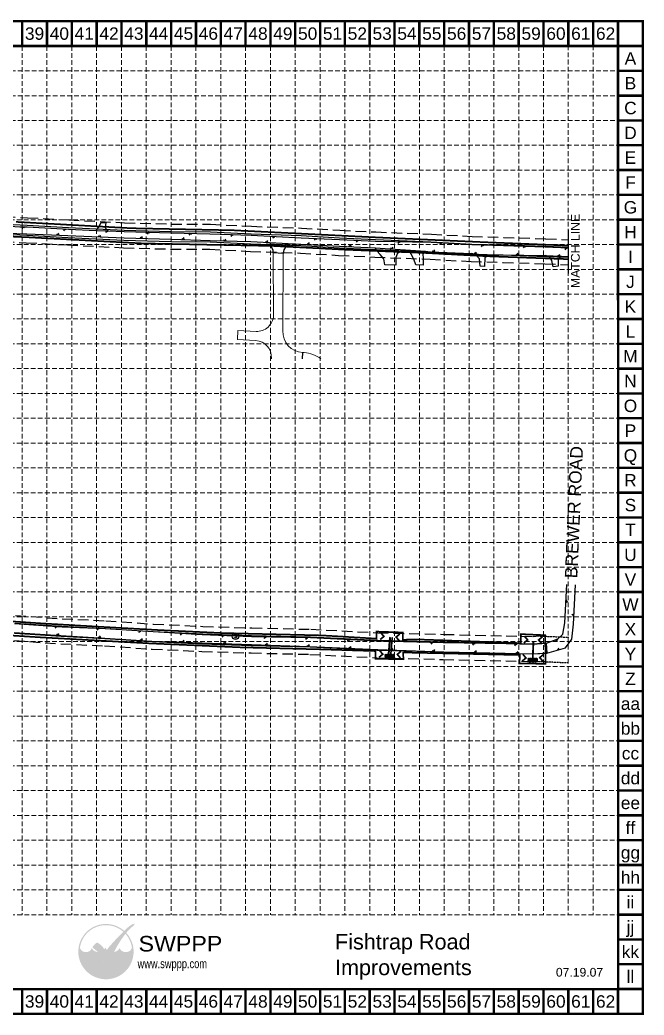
# Model space of a CAD drawing. Header units: feet. Extents: x 3367 to 7175, y 7285 to 9667.
# Drawn here: x 5681 to 7175, y 7285 to 9667 of the extents above; entities that cross this region are included whole.
import ezdxf
from ezdxf.enums import TextEntityAlignment as Align

# ---------------------------------------------------------------- set-up
doc = ezdxf.new("R2010")
doc.units = ezdxf.units.FT
doc.header["$MEASUREMENT"] = 0
for name, pattern in [('ACAD_ISO02W100', [15, 12, -3]), ('DASHED2', [0.375, 0.25, -0.125]), ('HIDDEN', [0.375, 0.25, -0.125])]:
    doc.linetypes.add(name, pattern=pattern)
for name, color, linetype in [('BASE', 7, 'Continuous'), ('EX-DRIVE', 8, 'Continuous'), ('EX-EOA', 7, 'Continuous'), ('EX-ROW', 8, 'Continuous'), ('EX-SS-MH', 8, 'Continuous'), ('GRID', 254, 'HIDDEN'), ('LEGEND', 7, 'Continuous'), ('LIMITS OF DISTURBANCE', 1, 'HIDDEN'), ('LOGO', 7, 'Continuous'), ('PRO-PAV', 6, 'Continuous'), ('SILT FENCE', 200, 'Continuous'), ('YC101$0$pavement', 8, 'Continuous')]:
    doc.layers.add(name, color=color, linetype=linetype)
doc.layers.add('YC101$0$C-ROAD', color=8, linetype='Continuous', lineweight=0)
doc.styles.add('LOGO1', font='ROCKEB.TTF', dxfattribs={"height": 25})
doc.styles.add('SIMPLEX', font='simplex.shx', dxfattribs={"height": 4})
doc.styles.get("Standard").update_dxf_attribs({"font": 'ARIAL.TTF'})

# ---------------------------------------------------------------- blocks, each defined once
blk = doc.blocks.new('A1')
at = {"layer": 'EX-EOA', "color": 8}
for p, q in [((-1.8, 0.1), (-0.3, 2.4)), ((0, 0), (2.9, 4.7)), ((1.8, -0.1), (3.3, 2.3))]:
    blk.add_line(p, q, dxfattribs=at)
blk = doc.blocks.new('a2')
at = {"layer": 'EX-EOA', "color": 8}
for p, q in [((-1.8, 0.1), (-3.3, -2.2)), ((0, 0), (-3, -4.7)), ((1.8, -0.1), (0.3, -2.4))]:
    blk.add_line(p, q, dxfattribs=at)
blk = doc.blocks.new('new logo')
at = {"layer": 'LOGO'}
h = blk.add_hatch(color=170, dxfattribs=at)
h.paths.add_polyline_path([(67.4, 44.1), (66.8, 44.7), (66.3, 45.2), (66, 45.8), (65.5, 46.4), (65.1, 47.2), (64.7, 47.9), (64.4, 48.5), (64.2, 49), (63.9, 49.6), (63.7, 50.1), (63.3, 51), (62.9, 52), (62.6, 52.8), (62.4, 53.3), (62.2, 53.7), (62.1, 54.2), (61.9, 54.7), (61.7, 55.2), (61.5, 55.7), (61.3, 56.3), (61, 56.8), (60.8, 57.4), (60.5, 57.9), (60.2, 58.5), (60, 59.1), (59.7, 59.6), (59.3, 60.2), (59, 60.8), (58.7, 61.3), (58.3, 61.9), (58, 62.4), (57.6, 62.9), (57.3, 63.4), (56.9, 63.9), (56.6, 64.3), (56.3, 64.7), (55.9, 65.1), (55.6, 65.5), (55.2, 65.9), (54.9, 66.2), (54, 66.2), (52.9, 66.3), (52, 66.5), (51.5, 66.6), (50.9, 66.8), (50.3, 67), (49.4, 67.4), (48.3, 67.9), (47.3, 68.6), (46.5, 69.3), (45.7, 70), (45, 70.8), (44.4, 71.5), (44, 72.2), (43.6, 72.7), (43.4, 72.9), (43.2, 73.2), (43.1, 73.4), (43, 73.5), (42.8, 73.7), (42.7, 73.7), (42.7, 73.8), (42.6, 73.8), (42.5, 73.7), (42.5, 73.6), (42.4, 73.5), (42.4, 73.4), (42.3, 73.2), (42.2, 72.8), (42, 72.1), (41.7, 71.5), (41.4, 70.9), (41, 70.3), (40.5, 69.8), (40, 69.2), (39.4, 68.7), (38.8, 68.2), (38.1, 67.7), (37.3, 67.3), (36.5, 66.9), (35.7, 66.6), (34.9, 66.3), (34, 66.1), (33, 66), (31.9, 65.9), (30.8, 65.9), (29.6, 65.9), (28.6, 66), (27.6, 66.1), (26.7, 66.4), (25.8, 66.7), (25, 67.1), (24.1, 67.6), (23.2, 68.2), (22.4, 68.9), (21.8, 69.5), (21.4, 69.9), (21, 70.4), (20.6, 70.9), (20.2, 71.5), (19.9, 72.1), (19.5, 72.9), (19.2, 73.8), (18.9, 74.8, -0.595729), (106.3, 106.8), (107, 107.5), (107.5, 108), (108.1, 108.6, 37.93689), (112.3, 104.5), (112.1, 104.2), (111.6, 103.7), (111.1, 103.1), (110.6, 102.5, -0.146449), (123.6, 75), (123.3, 74.5), (123.1, 74), (122.9, 73.5), (122.8, 73.1), (122.5, 72.4), (122.2, 71.7), (121.9, 71.1), (121.5, 70.5), (121.1, 70), (120.7, 69.5), (120.2, 69), (119.6, 68.6), (119, 68.1), (118.4, 67.7), (117.8, 67.4), (117.1, 67), (116.5, 66.7), (115.8, 66.5), (115, 66.3), (114.3, 66.1), (113.5, 66), (112.7, 65.9), (111.9, 65.8), (111.1, 65.8), (110.3, 65.8), (109.4, 65.9), (108.6, 66), (107.7, 66.2), (106.8, 66.4), (105.9, 66.7), (105.1, 67.1), (104.3, 67.5), (103.5, 68), (102.8, 68.6), (102.1, 69.3), (101.4, 70), (100.8, 70.7), (100.2, 71.4), (99.8, 72), (99.5, 72.5), (99.4, 72.8), (99.3, 73), (99.1, 73.2), (99, 73.4), (98.9, 73.5), (98.8, 73.6), (98.7, 73.6), (98.6, 73.6), (98.5, 73.5), (98.4, 73.4), (98.4, 73.3), (98.3, 73.2), (98.2, 73), (98.1, 72.8), (97.8, 72.4), (97.4, 71.8), (96.9, 71.1), (96.4, 70.5), (95.9, 70.1), (95.4, 69.6), (94.8, 69.1), (94.2, 68.6), (93.5, 68.2), (92.8, 67.7), (91.9, 67.3), (91, 66.9), (90.1, 66.6), (89.4, 66.4), (88.6, 66.2), (87.8, 66.1), (87.6, 65.6), (87.4, 65.1), (87.1, 64.4), (86.9, 63.8), (86.6, 63), (86.3, 62.2), (85.9, 61.3), (85.6, 60.4), (85.3, 59.5), (84.9, 58.6), (84.6, 57.7), (84.2, 56.7), (83.9, 55.8), (83.5, 54.9), (83.2, 54), (82.9, 53.2), (82.6, 52.4), (82.3, 51.6), (82.1, 51), (81.9, 50.3), (81.6, 49.8), (81.3, 48.9), (80.9, 48.1), (80.5, 47.3), (80.1, 46.6), (79.6, 45.9), (79.1, 45.4), (78.6, 44.8), (78.1, 44.3), (77.6, 43.9), (77, 43.5), (76.5, 43.1), (75.9, 42.8), (75.3, 42.6), (74.6, 42.3), (73.7, 42.1), (73, 41.9), (72.2, 41.9), (71.6, 42), (70.9, 42.2), (70.1, 42.5), (69.4, 42.8), (68.7, 43.1), (68, 43.5)])
h.paths.add_polyline_path([(71.8, 72), (70.7, 73.9), (70.1, 75.2), (69.7, 74.3), (68.7, 72.6), (67.9, 71.7), (67.9, 71.5), (68.1, 71.2), (68.3, 71), (68.4, 70.8), (68.5, 70.6), (68.7, 70.4), (68.8, 70.2), (68.9, 70.1), (69, 70), (69.1, 69.8), (69.3, 69.7), (69.4, 69.7), (69.5, 69.6), (69.6, 69.5), (69.7, 69.5), (69.8, 69.4), (69.9, 69.4), (70.1, 69.3), (70.2, 69.3), (70.3, 69.2), (70.4, 69.2), (70.5, 69.2), (70.6, 69.2), (70.8, 69.2), (70.9, 69.2), (71, 69.2), (71.1, 69.2), (71.2, 69.2), (71.3, 69.2), (71.4, 69.2), (71.5, 69.2), (71.6, 69.2), (71.7, 69.3), (71.8, 69.3), (71.9, 69.3), (72, 69.4), (72.1, 69.5), (72.2, 69.5), (72.3, 69.6), (72.5, 69.6), (72.6, 69.7), (72.7, 69.8), (72.8, 69.9), (72.9, 70), (73, 70.1), (73.1, 70.2), (73.2, 70.3), (73.3, 70.4), (72.5, 71.1)], flags=17)
blk.add_hatch(color=240, dxfattribs=at).paths.add_polyline_path([(117.7, 117.3), (118.9, 118.2), (119.8, 118.9), (120.6, 119.5), (121.3, 119.9), (121.9, 120.3), (122.4, 120.6), (122.8, 120.9), (123.1, 121.1), (123.4, 121.3), (123.7, 121.4), (124, 121.6), (124.2, 121.7), (124.4, 121.8), (124.6, 121.9), (124.8, 121.9), (125, 122), (125.2, 122.1), (125.4, 122.2), (125.6, 122.2), (125.8, 122.3), (125.9, 122.4), (126.1, 122.4), (126.3, 122.5), (126.4, 122.5), (126.6, 122.6), (126.7, 122.6), (126.8, 122.7), (126.9, 122.7), (127.1, 122.7), (127.2, 122.8), (127.3, 122.8), (127.4, 122.8), (127.5, 122.8), (127.6, 122.8), (127.7, 122.8), (127.8, 122.8), (127.9, 122.8), (128, 122.8), (128.1, 122.8), (128.1, 122.8), (128.2, 122.8), (128.3, 122.8), (128.4, 122.8), (128.4, 122.7), (128.5, 122.7), (128.5, 122.7), (128.6, 122.7), (128.6, 122.6), (128.7, 122.6), (128.7, 122.6), (128.7, 122.5), (128.7, 122.5), (128.8, 122.4), (128.8, 122.4), (128.8, 122.3), (128.8, 122.3), (128.8, 122.2), (128.8, 122.1), (128.8, 122.1), (128.8, 122), (128.8, 121.9), (128.8, 121.8), (128.8, 121.8), (128.8, 121.7), (128.8, 121.6), (128.7, 121.5), (128.7, 121.4), (128.7, 121.3), (128.6, 121.3), (128.6, 121.2), (128.5, 121.1), (128.4, 121), (128.4, 120.8), (128.3, 120.7), (128.2, 120.6), (128.1, 120.4), (128, 120.3), (127.8, 120.1), (127.7, 120), (127.6, 119.8), (127.4, 119.6), (127.3, 119.4), (127.1, 119.2), (126.8, 119), (126.6, 118.8), (126.3, 118.5), (125.9, 118.2), (125.5, 117.9), (125.1, 117.5), (124.6, 117), (124, 116.6), (123.5, 116.1), (122.9, 115.6), (122.3, 115.1), (121.7, 114.5), (121.1, 114), (120.6, 113.5), (120, 113), (119.5, 112.5), (119, 112), (118.5, 111.5), (118, 111), (117.5, 110.5), (117, 109.9), (116.5, 109.4), (116, 108.8), (115.5, 108.3), (115, 107.7), (114.5, 107.1), (114, 106.6), (113.5, 106), (113, 105.4), (112.5, 104.8), (112.1, 104.2), (111.6, 103.7), (111.1, 103.1), (110.6, 102.4), (110.1, 101.8), (109.6, 101.1), (109, 100.4), (108.5, 99.7), (107.9, 98.9), (107.3, 98.1), (106.7, 97.3), (106, 96.4), (105.4, 95.6), (104.8, 94.7), (104.2, 93.9), (103.6, 93.1), (103.1, 92.3), (102.5, 91.5), (102, 90.6), (101.4, 89.8), (100.9, 89), (100.3, 88.2), (99.8, 87.3), (99.2, 86.5), (98.6, 85.6), (98.1, 84.7), (97.5, 83.8), (96.9, 82.9), (96.4, 82), (95.9, 81.1), (95.4, 80.3), (94.9, 79.5), (94.5, 78.7), (94, 78), (93.6, 77.2), (93.2, 76.5), (92.8, 75.8), (92.4, 75), (92, 74.3), (91.6, 73.5), (91.2, 72.8), (90.8, 72), (90.4, 71.3), (90, 70.6), (89.6, 69.9), (89.3, 69.3), (89, 68.7), (88.8, 68.2), (88.5, 67.7), (88.3, 67.3), (88.1, 66.9), (88, 66.5), (87.8, 66.1), (87.6, 65.6), (87.4, 65.1), (87.1, 64.4), (86.9, 63.8), (86.6, 63), (86.3, 62.2), (85.9, 61.3), (85.6, 60.4), (85.3, 59.5), (84.9, 58.6), (84.6, 57.7), (84.2, 56.7), (83.9, 55.8), (83.5, 54.9), (83.2, 54), (82.9, 53.2), (82.6, 52.4), (82.3, 51.6), (82.1, 51), (81.9, 50.3), (81.6, 49.8), (81.4, 49.2), (81.2, 48.7), (81, 48.3), (80.8, 47.9), (80.6, 47.5), (80.4, 47.1), (80.2, 46.7), (80, 46.4), (79.7, 46.1), (79.5, 45.8), (79.2, 45.5), (79, 45.2), (78.7, 44.9), (78.5, 44.7), (78.2, 44.4), (78, 44.2), (77.7, 44), (77.4, 43.8), (77.2, 43.6), (76.9, 43.4), (76.6, 43.2), (76.3, 43), (76, 42.9), (75.7, 42.7), (75.5, 42.6), (75.2, 42.5), (74.9, 42.4), (74.6, 42.3), (74.3, 42.2), (74, 42.1), (73.8, 42.1), (73.5, 42), (73.2, 42), (73, 41.9), (72.7, 41.9), (72.5, 41.9), (72.2, 41.9), (72, 42), (71.8, 42), (71.5, 42.1), (71.3, 42.1), (71.1, 42.2), (70.8, 42.2), (70.6, 42.3), (70.4, 42.4), (70.1, 42.5), (69.9, 42.6), (69.6, 42.7), (69.4, 42.8), (69.2, 42.9), (68.9, 43), (68.7, 43.1), (68.5, 43.2), (68.2, 43.4), (68, 43.6), (67.8, 43.7), (67.6, 43.9), (67.4, 44.1), (67.2, 44.3), (67, 44.5), (66.8, 44.7), (66.6, 44.9), (66.5, 45.1), (66.3, 45.4), (66.1, 45.6), (65.9, 45.9), (65.7, 46.2), (65.4, 46.6), (65.2, 47), (65, 47.4), (64.7, 47.9), (64.4, 48.5), (64.2, 49), (63.9, 49.6), (63.7, 50.1), (63.4, 50.7), (63.2, 51.3), (63, 51.8), (62.8, 52.3), (62.6, 52.8), (62.4, 53.3), (62.2, 53.7), (62.1, 54.2), (61.9, 54.7), (61.7, 55.2), (61.5, 55.7), (61.3, 56.3), (61, 56.8), (60.8, 57.4), (60.5, 57.9), (60.2, 58.5), (60, 59.1), (59.7, 59.6), (59.3, 60.2), (59, 60.8), (58.7, 61.3), (58.3, 61.9), (58, 62.4), (57.6, 62.9), (57.3, 63.4), (56.9, 63.9), (56.6, 64.3), (56.3, 64.7), (55.9, 65.1), (55.6, 65.5), (55.2, 65.9), (54.9, 66.3), (54.5, 66.6), (54.1, 67), (53.7, 67.4), (53.3, 67.8), (52.8, 68.1), (52.4, 68.5), (51.9, 68.9), (51.4, 69.3), (50.9, 69.7), (50.5, 70), (50, 70.4), (49.5, 70.8), (49.1, 71.1), (48.7, 71.5), (48.2, 71.8), (47.8, 72.1), (47.5, 72.4), (47.1, 72.7), (46.8, 72.9), (46.6, 73.1), (46.3, 73.3), (46.1, 73.5), (45.9, 73.6), (45.7, 73.8), (45.6, 73.9), (45.5, 74), (45.3, 74.2), (45.2, 74.3), (45.1, 74.4), (45, 74.6), (45, 74.7), (44.9, 74.8), (44.8, 75), (44.8, 75.1), (44.8, 75.2), (44.7, 75.4), (44.7, 75.5), (44.7, 75.7), (44.7, 75.8), (44.7, 76), (44.7, 76.1), (44.7, 76.3), (44.8, 76.4), (44.8, 76.6), (44.9, 76.7), (44.9, 76.9), (45, 77.1), (45.1, 77.2), (45.2, 77.4), (45.3, 77.6), (45.4, 77.8), (45.6, 78), (45.7, 78.2), (45.9, 78.5), (46.1, 78.7), (46.3, 79), (46.6, 79.3), (46.8, 79.5), (47.1, 79.8), (47.3, 80.1), (47.6, 80.4), (47.9, 80.7), (48.2, 81), (48.5, 81.3), (48.8, 81.6), (49.2, 81.9), (49.5, 82.2), (49.8, 82.5), (50.1, 82.7), (50.4, 83), (50.7, 83.2), (51, 83.4), (51.2, 83.6), (51.5, 83.8), (51.7, 83.9), (51.9, 84.1), (52.1, 84.2), (52.2, 84.3), (52.4, 84.4), (52.5, 84.5), (52.7, 84.5), (52.8, 84.6), (53, 84.6), (53.1, 84.6), (53.2, 84.7), (53.3, 84.7), (53.5, 84.7), (53.6, 84.7), (53.7, 84.7), (53.8, 84.7), (54, 84.7), (54.1, 84.6), (54.2, 84.6), (54.3, 84.5), (54.5, 84.5), (54.6, 84.4), (54.7, 84.4), (54.9, 84.3), (55, 84.2), (55.2, 84.1), (55.3, 84.1), (55.5, 84), (55.7, 83.9), (55.9, 83.7), (56.1, 83.6), (56.4, 83.4), (56.7, 83.2), (57, 83), (57.3, 82.8), (57.7, 82.5), (58, 82.3), (58.4, 82), (58.8, 81.7), (59.2, 81.4), (59.6, 81.1), (60, 80.8), (60.4, 80.5), (60.8, 80.2), (61.2, 79.9), (61.5, 79.6), (61.9, 79.3), (62.3, 78.9), (62.6, 78.6), (63, 78.3), (63.3, 77.9), (63.7, 77.5), (64, 77.2), (64.3, 76.8), (64.6, 76.4), (64.9, 76), (65.2, 75.6), (65.5, 75.2), (65.8, 74.8), (66.1, 74.4), (66.4, 74), (66.7, 73.6), (66.9, 73.2), (67.2, 72.8), (67.4, 72.5), (67.6, 72.1), (67.8, 71.8), (67.9, 71.5), (68.1, 71.2), (68.3, 71), (68.4, 70.8), (68.5, 70.6), (68.7, 70.4), (68.8, 70.2), (68.9, 70.1), (69, 70), (69.1, 69.8), (69.3, 69.7), (69.4, 69.7), (69.5, 69.6), (69.6, 69.5), (69.7, 69.5), (69.8, 69.4), (69.9, 69.4), (70.1, 69.3), (70.2, 69.3), (70.3, 69.2), (70.4, 69.2), (70.5, 69.2), (70.6, 69.2), (70.8, 69.2), (70.9, 69.2), (71, 69.2), (71.1, 69.2), (71.2, 69.2), (71.3, 69.2), (71.4, 69.2), (71.5, 69.2), (71.6, 69.2), (71.7, 69.3), (71.8, 69.3), (71.9, 69.3), (72, 69.4), (72.1, 69.5), (72.2, 69.5), (72.3, 69.6), (72.5, 69.6), (72.6, 69.7), (72.7, 69.8), (72.8, 69.9), (72.9, 70), (73, 70.1), (73.1, 70.2), (73.2, 70.3), (73.3, 70.5), (73.5, 70.6), (73.6, 70.8), (73.7, 70.9), (73.9, 71.1), (74, 71.3), (74.2, 71.5), (74.3, 71.8), (74.5, 72), (74.7, 72.3), (74.9, 72.6), (75.1, 72.8), (75.3, 73.1), (75.6, 73.5), (75.8, 73.8), (76.1, 74.1), (76.4, 74.5), (76.7, 74.9), (77, 75.3), (77.3, 75.7), (77.7, 76.1), (78, 76.5), (78.4, 77), (78.8, 77.4), (79.2, 77.9), (79.6, 78.4), (80, 78.9), (80.5, 79.5), (81, 80), (81.5, 80.6), (82, 81.1), (82.5, 81.7), (83, 82.3), (83.6, 82.9), (84.1, 83.5), (84.7, 84.1), (85.2, 84.7), (85.7, 85.3), (86.2, 85.8), (86.7, 86.4), (87.2, 86.9), (87.7, 87.4), (88.1, 87.9), (88.6, 88.5), (89.1, 89), (89.5, 89.5), (90, 90.1), (90.5, 90.6), (91, 91.2), (91.5, 91.7), (92.1, 92.3), (92.6, 92.9), (93.2, 93.5), (93.8, 94.1), (94.4, 94.8), (95, 95.4), (95.6, 96), (96.3, 96.7), (96.9, 97.3), (97.6, 98), (98.2, 98.6), (98.8, 99.2), (99.4, 99.8), (100, 100.3), (100.5, 100.9), (101.1, 101.4), (101.6, 102), (102.1, 102.5), (102.7, 103.1), (103.2, 103.6), (103.7, 104.1), (104.2, 104.7), (104.8, 105.2), (105.3, 105.8), (105.9, 106.3), (106.4, 106.9), (107, 107.5), (107.5, 108), (108.1, 108.6), (108.7, 109.2), (109.3, 109.8), (109.9, 110.3), (110.4, 110.9), (111, 111.5), (111.6, 112), (112.2, 112.6), (112.8, 113.1), (113.4, 113.6), (114, 114.2), (114.6, 114.7), (115.3, 115.3), (116, 115.9), (116.8, 116.6)])
at = {"layer": 'LOGO', "style": 'LOGO1'}
for s, height, width, p in [('SWPPP', 31.32, 1.115, (137, 67)), ('www.swppp.com', 18.112, 0.77, (135, 33.4))]:
    blk.add_text(s, height=height, dxfattribs=dict(at, width=width)).set_placement(p)

msp = doc.modelspace()

# ---------------------------------------------------------------- hatches: boundary and pattern name
at = {"layer": 'LEGEND', "linetype": 'ACAD_ISO02W100'}
h = msp.add_hatch(dxfattribs=at)
h.set_pattern_fill('GRAVEL', color=4, scale=3.620097, style=0)
h.set_pattern_definition([(228.0128, (6297.20714, 7956.01903), (-28.96077248, -32.5808811), [0.487033, -48.216395]), (184.9697, (6296.88134, 7955.65703), (43.44117213, 3.62006589), [0.835765, -82.740674]), (132.5104, (6296.04871, 7955.58462), (36.20094, -39.82110236), [0.58931, -58.341605]), (267.2737, (6294.63688, 7954.6796), (3.62008294, 72.40194827), [0.761082, -75.347106]), (292.8337, (6294.60067, 7953.91938), (-18.10052266, 43.44115533), [0.7463, -73.883917]), (357.2737, (6294.89028, 7953.23156), (-72.40194827, 3.62008294), [0.761082, -75.347106]), (37.6942, (6295.6505, 7953.19536), (-47.06129227, -36.200938866), [1.006492, -99.642633]), (72.2553, (6296.44692, 7953.81078), (25.34072048, 79.642128277), [0.950232, -94.073012]), (121.4296, (6296.73653, 7954.7158), (-28.96080869, 47.06124771), [0.76366, -75.602378]), (175.2364, (6296.33832, 7955.36742), (39.82107439, -3.6200667), [0.871835, -42.71991]), (222.3974, (6295.4695, 7955.43982), (-43.44119493, -39.821042296), [1.127472, -111.61982]), (138.8141, (6298.22077, 7954.6434), (-25.3406922, 21.72057443), [0.38482, -38.09734]), (171.4692, (6297.93116, 7954.8968), (47.06125947, -7.240223355), [0.732118, -72.47982]), (225, (6297.2071, 7955.0054), (-4e-16, -3.620098), [0.511958, -4.60763]), (203.1986, (6296.95374, 7955.4398), (18.1004858, 7.2401995), [0.2757, -27.29414]), (291.8014, (6296.7003, 7955.3312), (-3.620097, 10.8602931), [0.389895, -19.104926]), (30.9638, (6296.84514, 7954.9692), (10.8602849, 7.2402037), [0.63326, -20.475354]), (161.5651, (6297.3881, 7955.295), (7.2401963, -3.6200916), [0.45791, -10.989845]), (16.3895, (6294.60067, 7955.33122), (36.20098156, 10.86026569), [0.64148, -63.506807]), (70.3462, (6295.2161, 7955.51222), (-14.48037224, -39.82107869), [0.538167, -53.27845]), (293.1986, (6297.38815, 7956.01903), (-7.2401995, 18.1004858), [0.551395, -27.018445]), (343.6105, (6297.60536, 7955.51222), (-36.20098156, 10.86026569), [0.64148, -63.506807]), (339.444, (6294.60067, 7953.08676), (-18.1004935, 7.24018023), [0.618602, -30.311524]), (294.7751, (6295.1799, 7952.86955), (-18.10045852, 39.82108335), [0.518318, -51.313588]), (66.8014, (6297.42435, 7952.39894), (7.2401995, 18.1004858), [0.551395, -27.018445]), (17.354, (6297.64156, 7952.90575), (-47.06127299, -14.48036954), [0.60684, -60.07705]), (69.444, (6295.6505, 7952.39894), (-7.24018023, -18.1004935), [0.3093, -30.620825]), (101.3099, (6297.20714, 7952.39894), (-3.6200888, 14.4803922), [0.18459, -18.274356]), (165.9638, (6297.17094, 7952.5799), (10.860294, -3.6200903), [0.7463, -14.17974]), (186.009, (6296.44692, 7952.76095), (36.2009727, 3.62009489), [0.69162, -68.470243]), (303.6901, (6296.8451, 7954.6434), (-3.6201022, 7.240193), [0.522098, -12.530348]), (353.1572, (6297.13474, 7954.20899), (61.54165282, -7.240223673), [0.91152, -90.240205]), (60.9454, (6298.03977, 7954.1004), (-14.48038954, -25.3406829), [0.37271, -36.898472]), (90, (6298.2208, 7954.4262), (-3.620097, 3.620097), [0.217206, -3.40289]), (120.2564, (6296.37452, 7952.86955), (14.48037093, -25.34069041), [0.50292, -49.78908]), (48.0128, (6296.12112, 7953.30396), (28.96077248, 32.5808811), [0.974067, -47.729362]), (0, (6296.7727, 7954.028), (3.620097, 3.620097), [0.941225, -2.678872]), (325.3048, (6297.71396, 7954.02798), (-36.20095282, 25.34071269), [0.572388, -56.666376]), (254.0546, (6298.18457, 7953.70217), (-3.62009696, -14.4803899), [0.527093, -25.827614]), (207.646, (6298.03977, 7953.19536), (-68.78183466, -36.20100152), [0.858198, -84.96178]), (175.4261, (6297.27955, 7952.79715), (-47.0612677, 3.62007854), [0.907917, -89.883665])])
h.paths.add_polyline_path([(6554.8, 8138.8), (6577.8, 8138.8), (6577.8, 8147.9), (6554.8, 8147.8)])
h = msp.add_hatch(dxfattribs=at)
h.set_pattern_fill('GRAVEL', color=4, scale=3.620097, style=0)
h.set_pattern_definition([(228.0128, (6639.33082, 7946.70115), (-28.96077248, -32.5808811), [0.487033, -48.216395]), (184.9697, (6639.00501, 7946.33914), (43.44117213, 3.62006589), [0.835765, -82.740674]), (132.5104, (6638.17239, 7946.26674), (36.20094, -39.82110236), [0.58931, -58.341605]), (267.2737, (6636.76055, 7945.36171), (3.62008294, 72.40194827), [0.761082, -75.347106]), (292.8337, (6636.72435, 7944.6015), (-18.10052266, 43.44115533), [0.7463, -73.883917]), (357.2737, (6637.01396, 7943.91367), (-72.40194827, 3.62008294), [0.761082, -75.347106]), (37.6942, (6637.77418, 7943.87747), (-47.06129227, -36.200938866), [1.006492, -99.642633]), (72.2553, (6638.5706, 7944.49289), (25.34072048, 79.642128277), [0.950232, -94.073012]), (121.4296, (6638.8602, 7945.39791), (-28.96080869, 47.06124771), [0.76366, -75.602378]), (175.2364, (6638.462, 7946.04953), (39.82107439, -3.6200667), [0.871835, -42.71991]), (222.3974, (6637.59317, 7946.12193), (-43.44119493, -39.821042296), [1.127472, -111.61982]), (138.8141, (6640.34445, 7945.3255), (-25.3406922, 21.72057443), [0.38482, -38.09734]), (171.4692, (6640.05484, 7945.57892), (47.06125947, -7.240223355), [0.732118, -72.47982]), (225, (6639.3308, 7945.6875), (-4e-16, -3.620098), [0.511958, -4.60763]), (203.1986, (6639.0774, 7946.12193), (18.1004858, 7.2401995), [0.2757, -27.29414]), (291.8014, (6638.824, 7946.0133), (-3.620097, 10.8602931), [0.389895, -19.104926]), (30.9638, (6638.9688, 7945.6513), (10.8602849, 7.2402037), [0.63326, -20.475354]), (161.5651, (6639.5118, 7945.9771), (7.2401963, -3.6200916), [0.45791, -10.989845]), (16.3895, (6636.72435, 7946.01333), (36.20098156, 10.86026569), [0.64148, -63.506807]), (70.3462, (6637.33977, 7946.19434), (-14.48037224, -39.82107869), [0.538167, -53.27845]), (293.1986, (6639.51182, 7946.70115), (-7.2401995, 18.1004858), [0.551395, -27.018445]), (343.6105, (6639.72903, 7946.19434), (-36.20098156, 10.86026569), [0.64148, -63.506807]), (339.444, (6636.72435, 7943.76887), (-18.1004935, 7.24018023), [0.618602, -30.311524]), (294.7751, (6637.30357, 7943.55166), (-18.10045852, 39.82108335), [0.518318, -51.313588]), (66.8014, (6639.54803, 7943.08105), (7.2401995, 18.1004858), [0.551395, -27.018445]), (17.354, (6639.76523, 7943.58787), (-47.06127299, -14.48036954), [0.60684, -60.07705]), (69.444, (6637.77418, 7943.08105), (-7.24018023, -18.1004935), [0.3093, -30.620825]), (101.3099, (6639.3308, 7943.08105), (-3.6200888, 14.4803922), [0.18459, -18.274356]), (165.9638, (6639.2946, 7943.2621), (10.860294, -3.6200903), [0.7463, -14.17974]), (186.009, (6638.5706, 7943.44306), (36.2009727, 3.62009489), [0.69162, -68.470243]), (303.6901, (6638.9688, 7945.3255), (-3.6201022, 7.240193), [0.522098, -12.530348]), (353.1572, (6639.25842, 7944.8911), (61.54165282, -7.240223673), [0.91152, -90.240205]), (60.9454, (6640.16344, 7944.7825), (-14.48038954, -25.3406829), [0.37271, -36.898472]), (90, (6640.3444, 7945.1083), (-3.620097, 3.620097), [0.217206, -3.40289]), (120.2564, (6638.4982, 7943.55166), (14.48037093, -25.34069041), [0.50292, -49.78908]), (48.0128, (6638.2448, 7943.98608), (28.96077248, 32.5808811), [0.974067, -47.729362]), (0, (6638.8964, 7944.71), (3.620097, 3.620097), [0.941225, -2.678872]), (325.3048, (6639.83763, 7944.7101), (-36.20095282, 25.34071269), [0.572388, -56.666376]), (254.0546, (6640.30825, 7944.3843), (-3.62009696, -14.4803899), [0.527093, -25.827614]), (207.646, (6640.16344, 7943.87747), (-68.78183466, -36.20100152), [0.858198, -84.96178]), (175.4261, (6639.40322, 7943.47926), (-47.0612677, 3.62007854), [0.907917, -89.883665])])
h.paths.add_polyline_path([(6896.9, 8129.5), (6920, 8129.5), (6920, 8138.5), (6896.9, 8138.5)])

# ---------------------------------------------------------------- linework, layer by layer
at = {"layer": 'BASE', "color": 9}
msp.add_line((7112.3, 9604.3), (7112.3, 7347.1), dxfattribs=at)
at = {"layer": 'BASE', "const_width": 5.94}
for points in [[(3370.1, 7287.7), (7171.7, 7287.7), (7171.7, 9663.7), (3370.1, 9663.7)], [(3429.4, 7347.1), (7112.5, 7347), (7112.4, 9604.4), (3430.1, 9604.4)]]:
    msp.add_lwpolyline(points, close=True, dxfattribs=at)
for points in [[(5686.7, 9604.3), (5686.7, 9663.7)], [(5746.1, 9604.3), (5746.1, 9663.7)], [(5805.5, 9604.3), (5805.5, 9663.7)], [(5864.9, 9604.3), (5864.9, 9663.7)], [(5924.3, 9604.3), (5924.3, 9663.7)], [(5983.7, 9604.3), (5983.7, 9663.7)], [(6043.1, 9604.3), (6043.1, 9663.7)], [(6102.5, 9604.3), (6102.5, 9663.7)], [(6161.9, 9604.3), (6161.9, 9663.7)], [(6221.3, 9604.3), (6221.3, 9663.7)], [(6280.7, 9604.3), (6280.7, 9663.7)], [(6340.1, 9604.3), (6340.1, 9663.7)], [(6399.5, 9604.3), (6399.5, 9663.7)], [(6458.9, 9604.3), (6458.9, 9663.7)], [(6518.3, 9604.3), (6518.3, 9663.7)], [(6577.7, 9604.3), (6577.7, 9663.7)], [(6637.1, 9604.3), (6637.1, 9663.7)], [(6696.5, 9604.3), (6696.5, 9663.7)], [(6755.9, 9604.3), (6755.9, 9663.7)], [(6815.3, 9604.3), (6815.3, 9663.7)], [(6874.7, 9604.3), (6874.7, 9663.7)], [(6934.1, 9604.3), (6934.1, 9663.7)], [(6993.5, 9604.3), (6993.5, 9663.7)], [(7052.9, 9604.3), (7052.9, 9663.7)], [(7112.3, 9604.3), (7112.3, 9663.7)], [(7171.7, 9604.3), (7171.7, 9663.7)], [(7171.7, 9604.3), (7112.3, 9604.3)], [(7171.7, 9544.9), (7112.3, 9544.9)], [(7171.7, 9485.5), (7112.3, 9485.5)], [(7171.7, 9426.1), (7112.3, 9426.1)], [(7171.7, 9366.7), (7112.3, 9366.7)], [(7171.7, 9307.3), (7112.3, 9307.3)], [(7171.7, 9247.9), (7112.3, 9247.9)], [(7171.7, 9188.5), (7112.3, 9188.5)], [(7171.7, 9129.1), (7112.3, 9129.1)], [(7171.7, 9069.7), (7112.3, 9069.7)], [(7171.7, 9010.3), (7112.3, 9010.3)], [(7171.7, 8950.9), (7112.3, 8950.9)], [(7171.7, 8891.5), (7112.3, 8891.5)], [(7171.7, 8832.1), (7112.3, 8832.1)], [(7171.7, 8772.7), (7112.3, 8772.7)], [(7171.7, 8713.3), (7112.3, 8713.3)], [(7171.7, 8653.9), (7112.3, 8653.9)], [(7171.7, 8594.5), (7112.3, 8594.5)], [(7171.7, 8535.1), (7112.3, 8535.1)], [(7171.7, 8475.7), (7112.3, 8475.7)], [(7171.7, 8416.3), (7112.3, 8416.3)], [(7171.7, 8356.9), (7112.3, 8356.9)], [(7171.7, 8297.5), (7112.3, 8297.5)], [(7171.7, 8238.1), (7112.3, 8238.1)], [(7171.7, 8178.7), (7112.3, 8178.7)], [(7171.7, 8119.3), (7112.3, 8119.3)], [(7171.7, 8059.9), (7112.3, 8059.9)], [(7171.7, 8000.5), (7112.3, 8000.5)], [(7171.7, 7941.1), (7112.3, 7941.1)], [(7171.7, 7881.7), (7112.3, 7881.7)], [(7171.7, 7822.3), (7112.3, 7822.3)], [(7171.7, 7762.9), (7112.3, 7762.9)], [(7171.7, 7703.5), (7112.3, 7703.5)], [(7171.7, 7644.1), (7112.3, 7644.1)], [(7171.7, 7584.7), (7112.3, 7584.7)], [(7171.7, 7525.3), (7112.3, 7525.3)], [(7171.7, 7465.9), (7112.3, 7465.9)], [(7171.7, 7406.5), (7112.3, 7406.5)], [(5686.7, 7287.7), (5686.7, 7347.1)], [(5746.1, 7287.7), (5746.1, 7347.1)], [(5805.5, 7287.7), (5805.5, 7347.1)], [(5864.9, 7287.7), (5864.9, 7347.1)], [(5924.3, 7287.7), (5924.3, 7347.1)], [(5983.7, 7287.7), (5983.7, 7347.1)], [(6043.1, 7287.7), (6043.1, 7347.1)], [(6102.5, 7287.7), (6102.5, 7347.1)], [(6161.9, 7287.7), (6161.9, 7347.1)], [(6221.3, 7287.7), (6221.3, 7347.1)], [(6280.7, 7287.7), (6280.7, 7347.1)], [(6340.1, 7287.7), (6340.1, 7347.1)], [(6399.5, 7287.7), (6399.5, 7347.1)], [(6458.9, 7287.7), (6458.9, 7347.1)], [(6518.3, 7287.7), (6518.3, 7347.1)], [(6577.7, 7287.7), (6577.7, 7347.1)], [(6637.1, 7287.7), (6637.1, 7347.1)], [(6696.5, 7287.7), (6696.5, 7347.1)], [(6755.9, 7287.7), (6755.9, 7347.1)], [(6815.3, 7287.7), (6815.3, 7347.1)], [(6874.7, 7287.7), (6874.7, 7347.1)], [(6934.1, 7287.7), (6934.1, 7347.1)], [(6993.5, 7287.7), (6993.5, 7347.1)], [(7052.9, 7287.7), (7052.9, 7347.1)], [(7171.7, 7347.1), (7112.3, 7347.1)], [(7112.3, 7287.7), (7112.3, 7347.1)]]:
    msp.add_lwpolyline(points, dxfattribs=at)
at = {"layer": 'EX-DRIVE', "color": 7}
for p, q in [((6993.8, 9059.5), (6993.8, 9164.3)), ((6535.5, 9113.8), (6531.6, 9121.1)), ((6543.4, 9105.6), (6535.5, 9113.8)), ((6551.8, 9095.2), (6543.4, 9105.6)), ((6584.7, 9108.6), (6581, 9098.3)), ((6598.7, 9113.7), (6584.7, 9108.6)), ((6613.7, 9112.8), (6598.7, 9113.7)), ((6617.5, 9105.9), (6613.7, 9112.8)), ((6613.7, 9112.8), (6651, 9112.4)), ((6623.8, 9094.3), (6617.5, 9105.9)), ((6651.5, 9113), (6645, 9106.3)), ((6645, 9106.3), (6646.1, 9096.4)), ((6772.3, 9104.7), (6762.7, 9107.4)), ((6780.6, 9095.2), (6772.3, 9104.7)), ((6802.3, 9103.8), (6793.7, 9097.1)), ((6948.2, 9100.4), (6937.9, 9102.7)), ((6953.9, 9090.9), (6948.2, 9100.4)), ((6976.8, 9101.2), (6969.1, 9094)), ((6554.8, 9080.7), (6551.8, 9095.2)), ((6580.7, 9079.8), (6554.8, 9080.7)), ((6581, 9098.3), (6580.7, 9079.8)), ((6628.2, 9080.5), (6623.8, 9094.3)), ((6646, 9079.8), (6628.2, 9080.5)), ((6646.1, 9096.4), (6646, 9079.8)), ((6782.6, 9077.4), (6780.6, 9095.2)), ((6792.7, 9076.4), (6782.6, 9077.4)), ((6793.7, 9097.1), (6792.7, 9076.4)), ((6957.5, 9075.6), (6953.9, 9090.9)), ((6969.5, 9077.5), (6957.5, 9075.6)), ((6969.1, 9094), (6969.5, 9077.5))]:
    msp.add_line(p, q, dxfattribs=at)
at = {"layer": 'EX-DRIVE', "color": 253}
for points in [[(5645, 9173.6), (5681.5, 9171.6), (5698.9, 9171.2), (5797.8, 9166.1), (5864, 9162.9), (5892.7, 9162.1), (5930.7, 9160.6), (6043.5, 9156.9), (6136.1, 9154.7), (6235, 9151.3), (6354.2, 9145.4), (6446.2, 9140.9), (6532.2, 9137.3), (6665.5, 9134.8), (6762.2, 9129.3), (6838.7, 9126.9), (6938.3, 9123.9), (6993.8, 9121)], [(5529.7, 9160), (5697.7, 9155), (5796.2, 9150.3), (5930.6, 9145.2), (6043.3, 9141.6), (6136.5, 9139.1), (6233.9, 9136), (6353.4, 9129.9), (6445.9, 9125.2), (6531.6, 9121.1), (6651.5, 9113), (6664, 9111.7), (6762.7, 9107.4), (6802.3, 9103.8), (6837, 9104.7), (6937.9, 9102.7), (6976.8, 9101.2), (6993.8, 9100.3)], [(5668.1, 8222), (5782.1, 8214.4), (5885.3, 8210), (6000, 8202.7), (6117.6, 8195.8), (6235.4, 8191), (6376.4, 8188.3), (6536, 8180.6), (6694.2, 8176.3), (6844.7, 8173.8), (6908.7, 8172.3), (6940.7, 8174.7), (6941.4, 8175)], [(5667.4, 8200.4), (5779.4, 8193.4), (5884.9, 8187.2), (5996.9, 8180), (6117.6, 8176), (6235.3, 8171.4), (6373.7, 8167), (6537.9, 8159.9), (6695.2, 8154.3), (6842.6, 8150.8), (6909.2, 8149.3), (6941.8, 8150.7), (6942.1, 8150.8)]]:
    msp.add_lwpolyline(points, dxfattribs=at)
at = {"layer": 'EX-DRIVE', "color": 7}
for points in [[(5864, 9162.9), (5869.6, 9170.2), (5875.5, 9181.9), (5886.6, 9181.5), (5885.1, 9169.1), (5892.7, 9162.1)], [(6327.2, 9128.4), (6327.2, 9126.4), (6317, 9122.9), (6312.9, 9116.2), (6311.5, 9107.7), (6287.4, 9108.9), (6287, 9115.1), (6283.5, 9123.3), (6272.6, 9128.6), (6272.5, 9130.4), (6327.2, 9128.4)], [(6941.5, 8175.1), (6968.7, 8185.1), (6979.9, 8196.3), (6985.1, 8223.9), (6989.5, 8315.5)], [(6942, 8150.9), (6986.8, 8163.4), (7002, 8184.4), (7005.5, 8220.7), (7010.6, 8314.6)]]:
    msp.add_lwpolyline(points, dxfattribs=at)
at = {"layer": 'EX-DRIVE', "color": 5}
for points in [[(6565.7, 8188.2), (6562.6, 8148.9), (6564.6, 8148.8), (6567.7, 8188), (6565.7, 8188.2)], [(6570.8, 8187.9), (6567.9, 8148.7), (6569.9, 8148.6), (6572.8, 8187.8), (6570.8, 8187.9)], [(6908.7, 8177.8), (6907.5, 8138.8), (6909.5, 8138.8), (6910.7, 8177.8), (6908.7, 8177.8)]]:
    msp.add_lwpolyline(points, dxfattribs=at)
at = {"layer": 'EX-ROW', "linetype": 'DASHED2'}
for p, q in [((6923, 8192.2), (6994.7, 8189)), ((6992, 8127.5), (6910.6, 8131.1))]:
    msp.add_line(p, q, dxfattribs=at)
at = {"layer": 'EX-ROW', "linetype": 'DASHED2', "ltscale": 100}
for points in [[(5532.6, 9201.6), (5699.8, 9193.2), (5798.4, 9188), (5931.9, 9181.2), (6043.5, 9178), (6137.6, 9177.7), (6235.6, 9172.7), (6355.3, 9168.5), (6447.1, 9163.1), (6533.2, 9159.1), (6665.7, 9153.9), (6763.3, 9148.3), (6839.1, 9146.2), (6939.9, 9142.8), (6993.8, 9140.5)], [(5530.1, 9141.7), (5696.7, 9133.3), (5795.3, 9128.1), (5929.5, 9121.3), (6042.5, 9118), (6135.9, 9117.7), (6233, 9112.7), (6352.5, 9108.6), (6443.9, 9103.2), (6530.6, 9099.1), (6662.8, 9093.9), (6760.8, 9088.4), (6837.3, 9086.3), (6937.6, 9082.9), (6993.8, 9080.5)], [(5670.8, 8241), (5782.7, 8233.5), (5887, 8228.4), (6000.8, 8220.6), (6119.4, 8215.1), (6236.1, 8211.4), (6377, 8208.2), (6537.8, 8199.9), (6695.7, 8196), (6844.9, 8192.4), (6909, 8191.1), (6923, 8192.2)], [(5667.1, 8181.1), (5779.2, 8173.6), (5883.5, 8168.5), (5997.4, 8160.7), (6117, 8155.2), (6234.5, 8151.5), (6374.8, 8148.2), (6535.5, 8140), (6694.3, 8136), (6843.6, 8132.4), (6910.6, 8131.1)]]:
    msp.add_lwpolyline(points, dxfattribs=at)
at = {"layer": 'EX-SS-MH', "color": 7}
msp.add_circle((6196.9, 8191.8), 7.92, dxfattribs=at)
at = {"layer": 'GRID', "color": 252, "linetype": 'HIDDEN', "lineweight": 0, "ltscale": 45}
for p, q in [((5686.7, 9604.3), (5686.7, 7525.1)), ((5746.1, 9604.3), (5746.1, 7525.1)), ((5805.5, 9604.3), (5805.5, 7525.1)), ((5864.9, 9604.3), (5864.9, 7525.1)), ((5924.3, 9604.3), (5924.3, 7525.1)), ((5983.7, 9604.3), (5983.7, 7525.1)), ((6043.1, 9604.3), (6043.1, 7525.1)), ((6102.5, 9604.3), (6102.5, 7525.1)), ((6161.9, 9604.3), (6161.9, 7525.1)), ((6221.3, 9604.3), (6221.3, 7525.1)), ((6280.7, 9604.3), (6280.7, 7525.1)), ((6340.1, 9604.3), (6340.1, 7525.1)), ((6399.5, 9604.3), (6399.5, 7525.1)), ((6458.9, 9604.3), (6458.9, 7525.1)), ((6518.3, 9604.3), (6518.3, 7525.1)), ((6577.7, 9604.3), (6577.7, 7525.1)), ((6637.1, 9604.3), (6637.1, 7525.1)), ((6696.5, 9604.3), (6696.5, 7525.1)), ((6755.9, 9604.3), (6755.9, 7525.1)), ((6815.3, 9604.3), (6815.3, 7525.1)), ((6874.7, 9604.3), (6874.7, 7525.1)), ((6934.1, 9604.3), (6934.1, 7525.1)), ((6993.4, 9605.3), (6993.4, 7525.1)), ((7052.8, 9605.3), (7052.8, 7525.1)), ((3431.7, 9544.7), (7114.5, 9544.7)), ((3431.7, 9485.3), (7114.5, 9485.3)), ((3431.7, 9425.9), (7114.5, 9425.9)), ((3429.5, 9366.7), (7112.3, 9366.7)), ((3429.5, 9307.3), (7112.3, 9307.3)), ((3429.5, 9247.9), (7112.3, 9247.9)), ((3429.5, 9188.5), (7112.3, 9188.5)), ((3429.5, 9129.1), (7112.3, 9129.1)), ((3429.5, 9069.7), (7112.3, 9069.7)), ((3429.5, 9010.3), (7112.3, 9010.3)), ((3429.5, 8950.9), (7112.3, 8950.9)), ((3429.5, 8891.5), (7112.3, 8891.5)), ((3429.5, 8832.1), (7112.3, 8832.1)), ((3429.5, 8772.7), (7112.3, 8772.7)), ((3429.5, 8713.3), (7112.3, 8713.3)), ((3429.5, 8653.9), (7112.3, 8653.9)), ((3429.5, 8594.5), (7112.3, 8594.5)), ((3429.5, 8535.1), (7112.3, 8535.1)), ((3429.5, 8475.7), (7112.3, 8475.7)), ((3429.5, 8416.3), (7112.3, 8416.3)), ((3429.5, 8356.9), (7112.3, 8356.9)), ((3429.5, 8297.5), (7112.3, 8297.5)), ((3429.5, 8238.1), (7112.3, 8238.1)), ((3429.5, 8178.7), (7112.3, 8178.7)), ((3429.5, 8119.3), (7112.3, 8119.3)), ((3429.5, 8059.9), (7112.3, 8059.9)), ((3429.5, 8000.5), (7112.3, 8000.5)), ((3429.5, 7941.1), (7112.3, 7941.1)), ((3429.5, 7881.7), (7112.3, 7881.7)), ((3429.5, 7822.3), (7112.3, 7822.3)), ((3430.8, 7762.7), (7113.6, 7762.7)), ((3430.8, 7703.3), (7113.6, 7703.3)), ((3430.8, 7643.9), (7113.6, 7643.9)), ((3430.8, 7584.5), (7113.6, 7584.5)), ((3430.8, 7525.1), (7113.6, 7525.1))]:
    msp.add_line(p, q, dxfattribs=at)
at = {"layer": 'LEGEND', "color": 4, "const_width": 0.453}
for points in [[(6554.8, 8138.8), (6577.8, 8138.8), (6577.8, 8147.9), (6554.8, 8147.8)], [(6896.9, 8129.5), (6920, 8129.5), (6920, 8138.5), (6896.9, 8138.5)]]:
    msp.add_lwpolyline(points, close=True, dxfattribs=at)
at = {"layer": 'LIMITS OF DISTURBANCE', "ltscale": 100, "const_width": 4}
for points in [[(5671.9, 9183.3), (5947.2, 9168.1), (6193.6, 9163.1), (6529.5, 9146.4), (6787.3, 9134.9), (6994.2, 9126.5)], [(6994.1, 9094), (6800.5, 9101), (6655, 9108.7), (6458.6, 9116.8), (6286.2, 9125.7), (5976.1, 9131.7), (5701.6, 9146.4), (5497.7, 9155.2)], [(5588.4, 8231.9), (5737.4, 8222), (5858.9, 8215), (6013.6, 8206.3), (6164.5, 8199.2), (6404.6, 8193.5), (6534.1, 8185.8), (6534.2, 8202.7), (6597.7, 8200.5), (6597.3, 8183.3), (6644.7, 8183.5), (6879.8, 8175), (6879.8, 8196.6), (6938.2, 8194), (6938.7, 8125.6), (6876.5, 8126.4), (6877.6, 8146.6), (6598.1, 8152.7), (6599, 8136.8), (6532.4, 8137.3), (6532.4, 8156.1), (6409.7, 8159.9), (6207.7, 8165), (5988.7, 8174.6), (5730.2, 8188.9), (5279.8, 8217.7)]]:
    msp.add_lwpolyline(points, dxfattribs=at)
at = {"layer": 'PRO-PAV', "color": 7}
msp.add_line((6940.7, 8174.7), (6941.8, 8150.7), dxfattribs=at)
for points in [[(5531.9, 9183.7), (5698.9, 9175.3), (5797.4, 9170), (5931.2, 9163.2), (6043.2, 9160), (6137.1, 9159.7), (6234.8, 9154.7), (6354.5, 9150.5), (6446.2, 9145.1), (6532.4, 9141.1), (6664.8, 9135.9), (6762.5, 9130.3), (6838.6, 9128.2), (6939.2, 9124.8), (6993.8, 9122.5)], [(5530.9, 9159.7), (5697.6, 9151.3), (5796.2, 9146), (5930.2, 9139.3), (6042.8, 9136), (6136.4, 9135.7), (6233.8, 9130.7), (6353.4, 9126.6), (6444.9, 9121.2), (6531.4, 9117.1), (6663.7, 9111.9), (6761.5, 9106.3), (6837.8, 9104.2), (6938.3, 9100.8), (6993.8, 9098.5)], [(5669.7, 8223.1), (5781.7, 8215.5), (5886, 8210.4), (5999.8, 8202.7), (6118.7, 8197.2), (6235.6, 8193.5), (6376.4, 8190.2), (6537.1, 8181.9), (6695.3, 8178), (6844.6, 8174.4), (6909.5, 8173.1), (6940.3, 8175.4)], [(5668.2, 8199.1), (5780.3, 8191.5), (5884.6, 8186.5), (5998.4, 8178.7), (6117.7, 8173.2), (6235, 8169.5), (6375.5, 8166.2), (6536.2, 8158), (6694.7, 8154), (6844, 8150.4), (6910.1, 8149.1), (6942.1, 8151.5)]]:
    msp.add_lwpolyline(points, dxfattribs=at)
at = {"layer": 'SILT FENCE', "const_width": 4}
for points in [[(6543.3, 8183.7), (6552.3, 8191.1), (6544.7, 8199.9)], [(6590.4, 8197), (6581.4, 8189.6), (6589, 8180.8)], [(6887, 8175.4), (6896, 8182.8), (6888.4, 8191.7)], [(6931.3, 8190), (6922.4, 8182.7), (6929.9, 8173.8)], [(6540.6, 8141.2), (6549.6, 8148.5), (6542, 8157.4)], [(6593.1, 8155.5), (6584.2, 8148.1), (6591.7, 8139.3)], [(6883.2, 8132.2), (6892.1, 8139.5), (6884.6, 8148.4)], [(6933.9, 8147.9), (6925, 8140.5), (6932.5, 8131.6)]]:
    msp.add_lwpolyline(points, dxfattribs=at)
at = {"layer": 'YC101$0$C-ROAD', "color": 7}
for p, q in [((6287.4, 9108.9), (6288.3, 8959.2, 583)), ((6311.5, 9107.7), (6310.6, 8922.8, 583)), ((6246.3, 8921.2, 583), (6203, 8923.4, 583)), ((6357.9, 8870.5, 583), (6361.4, 8870.3, 583)), ((6359.3, 8870.3, 583), (6359.3, 8870.3, 583)), ((6406.7, 8795.9, 583), (6406.7, 8795.9, 583))]:
    msp.add_line(p, q, dxfattribs=at)
at = {"layer": 'YC101$0$C-ROAD', "color": 7, "elevation": 583}
msp.add_lwpolyline([(6203, 8923.4), (6201.9, 8901.4)], dxfattribs=at)
at = {"layer": 'YC101$0$C-ROAD', "color": 7}
msp.add_lwpolyline([(6201.9, 8901.4), (6245.4, 8899.2, -0.41352), (6283.3, 8857.3), (6283.2, 8855.4, -0.666995)], format="xyb", dxfattribs=at)
for centre, radius, start, end in [((6248.3, 8961.1, 583), 40, 267.0805, 357.2161), ((6360.5, 8920.4, 583), 50, 177.2161, 267.07), ((6357.8, 8799.4, 583), 71, 52.0968, 87.07)]:
    msp.add_arc(centre, radius, start, end, dxfattribs=at)
at = {"layer": 'YC101$0$pavement'}
msp.add_line((6357.5, 8870.5, 583), (6356.6, 8855.4, 583), dxfattribs=at)

# ---------------------------------------------------------------- block references
at = {"layer": 'EX-DRIVE'}
for name, p, rotation in [('a2', (5689.4, 9171.4), 358.9386146503758), ('A1', (5771.6, 9151.5), 357.2897312649902), ('a2', (5789.2, 9166.5), 357.0051963929579), ('A1', (5871.5, 9147.4), 357.8122792829113), ('a2', (5889.1, 9162.2), 358.436948616325), ('A1', (5971.4, 9143.9), 358.2049630217178), ('a2', (5989.1, 9158.7), 358.1168198885202), ('a2', (6089, 9155.8), 358.6744449609603), ('a2', (6189, 9152.9), 358.0079818845433), ('a2', (6288.9, 9148.6), 357.1582676724001), ('A1', (6071.4, 9140.9), 358.4337179352274), ('A1', (6171.3, 9138), 358.1873458458405), ('A1', (6271.2, 9134.1), 357.073360512753), ('A1', (6371.1, 9129), 357.1123105414903), ('a2', (6388.8, 9143.7), 357.2173959799077), ('A1', (6471, 9124), 357.2124110175047), ('a2', (6488.7, 9139.2), 357.6260929863054), ('A1', (6570.8, 9118.4), 356.1450107647891), ('a2', (6588.6, 9136.3), 358.9099420004204), ('a2', (6688.6, 9133.5), 356.7222832295678), ('a2', (6788.4, 9128.5), 358.2234786905548), ('a2', (6888.4, 9125.4), 358.2927268638469), ('A1', (6670.6, 9111.5), 357.5030936260467), ('A1', (6770.5, 9106.7), 354.8192520763102), ('A1', (6870.3, 9104), 358.8711884191564), ('A1', (6970.3, 9101.5), 357.8773485821075), ('a2', (6988.3, 9121.3), 356.9765631922242), ('a2', (6987.7, 8276.8), 87.25081330728413), ('A1', (7006.5, 8240.2), 86.8923286362999), ('a2', (5768.6, 8215.3), 356.1729006227101), ('A1', (5771.5, 8193.9), 356.4041742290121), ('a2', (5868.5, 8210.7), 357.5836839429471), ('a2', (5968.3, 8204.7), 356.3603193042527), ('a2', (6068.1, 8198.7), 356.6416838907195), ('a2', (6168, 8193.8), 357.6492928049897), ('A1', (5871.3, 8188), 356.6122136901993), ('A1', (5971.1, 8181.7), 356.3539258112499), ('A1', (6071, 8177.5), 358.0872069407505), ('A1', (6170.9, 8173.9), 357.7604119044025), ('a2', (6267.9, 8190.4), 358.9107314976821), ('A1', (6270.9, 8170.2), 358.166646144023), ('a2', (6367.9, 8188.5), 358.9107314976821), ('A1', (6370.8, 8167), 358.166646144023), ('a2', (6467.8, 8183.9), 357.2289330039313), ('a2', (6567.7, 8179.7), 358.447586608364), ('a2', (6667.7, 8177), 358.447586608364), ('a2', (6767.6, 8175.1), 359.0609094976129), ('a2', (6867.6, 8173.3), 358.6322655232303), ('a2', (6965.9, 8184), 20.34998277096174), ('A1', (6470.7, 8162.8), 357.5374163849705), ('A1', (6570.7, 8158.7), 357.9715397066826), ('A1', (6670.6, 8155.2), 357.9715397066826), ('A1', (6770.6, 8152.5), 358.6417971869524), ('A1', (6870.5, 8150.2), 358.670097608406), ('A1', (6969.4, 8158.5), 15.78478331022083)]:
    msp.add_blockref(name, p, dxfattribs=dict(at, rotation=rotation))
at = {"layer": 'GRID', "ltscale": 500, "xscale": 1.188000000000102, "yscale": 1.188000000000102, "zscale": 1.188000000000045}
msp.add_blockref('new logo', (5802.5, 7357.4), dxfattribs=at)

# ---------------------------------------------------------------- texts
at = {"insert": (6435.3, 7478.9), "char_height": 36.946, "width": 358.436, "attachment_point": 1}
msp.add_mtext('Fishtrap Road Improvements', dxfattribs=at)
at = {"layer": 'BASE'}
for s, p in [('39', (5716.4, 9634)), ('40', (5775.8, 9634)), ('41', (5835.2, 9634)), ('42', (5894.6, 9634)), ('43', (5954, 9634)), ('44', (6013.4, 9634)), ('45', (6072.8, 9634)), ('46', (6132.2, 9634)), ('47', (6191.6, 9634)), ('48', (6251, 9634)), ('49', (6310.4, 9634)), ('50', (6369.8, 9634)), ('51', (6429.2, 9634)), ('52', (6488.6, 9634)), ('53', (6548, 9634)), ('54', (6607.4, 9634)), ('55', (6666.8, 9634)), ('56', (6726.2, 9634)), ('57', (6785.6, 9634)), ('58', (6845, 9634)), ('59', (6904.4, 9634)), ('60', (6963.8, 9634)), ('61', (7023.2, 9634)), ('62', (7082.6, 9634)), ('A', (7142, 9574.6)), ('B', (7142, 9515.2)), ('C', (7142, 9455.8)), ('D', (7142, 9396.4)), ('E', (7142, 9337)), ('F', (7142, 9277.6)), ('G', (7142, 9218.2)), ('H', (7142, 9158.8)), ('I', (7142, 9099.4)), ('J', (7142, 9040)), ('K', (7142, 8980.6)), ('L', (7142, 8921.2)), ('M', (7142, 8861.8)), ('N', (7142, 8802.4)), ('O', (7142, 8743)), ('P', (7142, 8683.6)), ('Q', (7142, 8624.2)), ('R', (7142, 8564.8)), ('S', (7142, 8505.4)), ('T', (7142, 8446)), ('U', (7142, 8386.6)), ('V', (7142, 8327.2)), ('W', (7142, 8267.8)), ('X', (7142, 8208.4)), ('Y', (7142, 8149)), ('Z', (7142, 8089.6)), ('aa', (7142, 8030.2)), ('bb', (7142, 7970.8)), ('cc', (7142, 7911.4)), ('dd', (7142, 7852)), ('ee', (7142, 7792.6)), ('ff', (7142, 7733.2)), ('gg', (7142, 7673.8)), ('hh', (7142, 7614.4)), ('ii', (7142, 7555)), ('jj', (7142, 7495.6)), ('kk', (7142, 7436.2)), ('ll', (7142, 7376.8)), ('39', (5716.4, 7317.4)), ('40', (5775.8, 7317.4)), ('41', (5835.2, 7317.4)), ('42', (5894.6, 7317.4)), ('43', (5954, 7317.4)), ('44', (6013.4, 7317.4)), ('45', (6072.8, 7317.4)), ('46', (6132.2, 7317.4)), ('47', (6191.6, 7317.4)), ('48', (6251, 7317.4)), ('49', (6310.4, 7317.4)), ('50', (6369.8, 7317.4)), ('51', (6429.2, 7317.4)), ('52', (6488.6, 7317.4)), ('53', (6548, 7317.4)), ('54', (6607.4, 7317.4)), ('55', (6666.8, 7317.4)), ('56', (6726.2, 7317.4)), ('57', (6785.6, 7317.4)), ('58', (6845, 7317.4)), ('59', (6904.4, 7317.4)), ('60', (6963.8, 7317.4)), ('61', (7023.2, 7317.4)), ('62', (7082.6, 7317.4))]:
    msp.add_text(s, height=29.7, dxfattribs=at).set_placement(p, align=Align.MIDDLE_CENTER)
msp.add_text('07.19.07', height=20.79, dxfattribs=at).set_placement((7020.2, 7376.9), align=Align.CENTER)
at = {"layer": 'EX-DRIVE', "color": 7, "attachment_point": 1}
for s, insert, char_height, width, rotation in [('MATCH LINE', (6999.7, 9024.9), 21, 196.102, 90), ('BREWER ROAD', (6984.8, 8331.1), 30, 360.39, 87.5092)]:
    msp.add_mtext(s, dxfattribs=dict(at, insert=insert, char_height=char_height, width=width, rotation=rotation))
at = {"layer": 'EX-SS-MH', "color": 7, "style": 'SIMPLEX'}
msp.add_text('S', height=8, dxfattribs=at).set_placement((6196.9, 8191.8), align=Align.MIDDLE)

doc.saveas('drawing.dxf')
